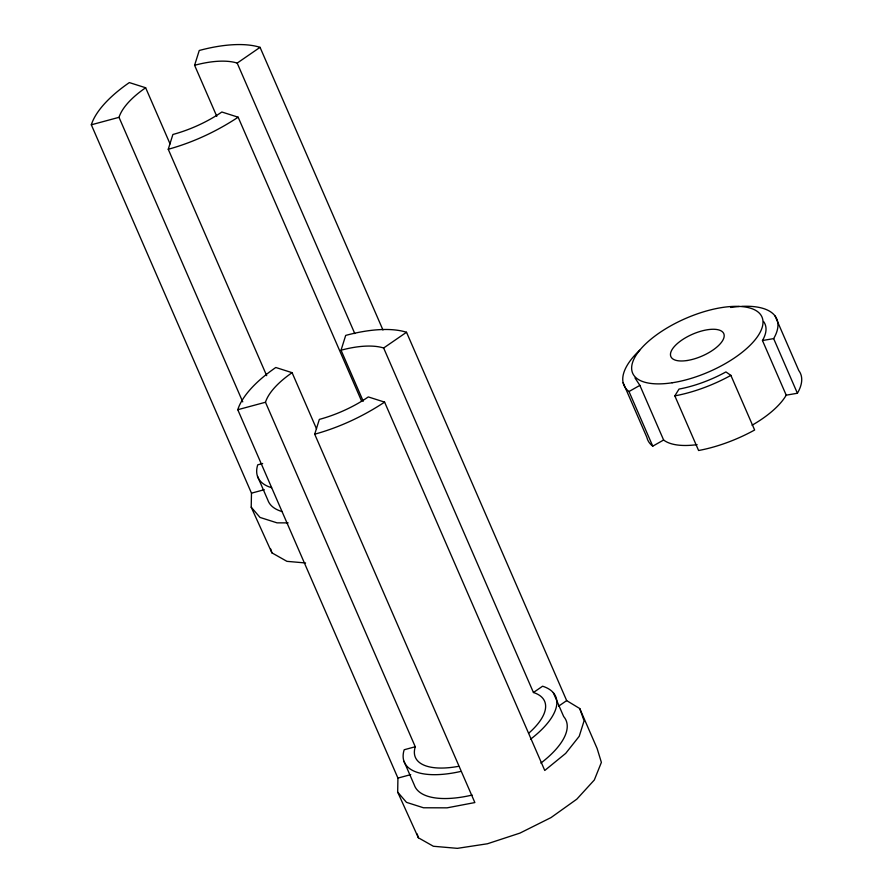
<?xml version="1.0" encoding="UTF-8"?>
<svg xmlns="http://www.w3.org/2000/svg" width="893" height="893" viewBox="0 0 893 893"><rect width="100%" height="100%" fill="white"/><g stroke="black" fill="none" stroke-linecap="round" stroke-linejoin="round"><path stroke-width="1.34" d="M305.585 562.97L286.921 561.34L271.907 552.845L251.212 507.202L251.48 493.159L91.32 124.797A100.585 41.547 -23.5 0 1 129.34 82.58L145.648 87.76L170.061 143.907M363.239 401.247L341.048 350.212L345.691 335.411A100.585 41.547 -23.5 0 1 406.516 332.263L566.675 700.614L579.747 708.54L597.138 748.524L601.38 762.399L594.325 779.98L576.822 799.157L551.003 817.597L519.949 833.102L487.433 843.773L457.372 848.35L433.384 846.263L418.359 837.768L397.675 792.124L397.932 778.082L237.772 409.72A100.585 41.547 -23.5 0 1 275.792 367.492L292.1 372.682L316.513 428.83M266.683 375.663L168.252 149.276L172.896 134.475A70.435 29.101 -23.5 0 0 221.844 112.005L238.141 117.195L361.609 401.136M216.787 116.336L194.596 65.289L199.239 50.488A100.585 41.547 -23.5 0 1 260.053 47.34L382.963 329.997M397.675 792.124L406.482 802.349L423.494 807.774L447.069 807.841L474.864 802.561L314.704 434.199L319.348 419.397A70.435 29.101 -23.5 0 0 368.296 396.927L384.593 402.118L544.763 770.469L565.682 753.391L579.233 736.279L584.078 720.83L579.747 708.54M674.829 395.867L679.015 389.08A70.48 29.112 -23.5 0 0 725.931 371.923L730.876 375.373L754.63 430.002A83.295 34.414 -23.5 0 1 698.594 450.507L674.829 395.867A83.295 34.414 -23.5 0 0 730.876 375.373M194.596 65.289A70.435 29.101 -23.5 0 1 237.192 63.09L260.053 47.34M341.048 350.212A70.435 29.101 -23.5 0 1 383.644 348.002L406.516 332.263M529.047 732.93A70.435 29.101 -23.5 0 0 533.434 692.51L542.587 686.215A82.502 34.079 -23.5 0 1 530.509 739.237M558.672 706.129L566.675 700.614M238.141 117.195C216.631 131.405 193.122 142.411 168.252 149.276M384.593 402.118C363.083 416.328 339.574 427.334 314.704 434.199M697.098 444.636A70.48 29.112 -23.5 0 1 663.622 440.015L652.75 446.165L628.996 391.525L639.868 385.374L634.99 377.929M91.32 124.797L119.015 117.329A70.435 29.101 -23.5 0 1 145.648 87.76M237.772 409.72L265.467 402.252A70.435 29.101 -23.5 0 1 292.1 372.682M262.654 463.5L257.731 464.829A82.502 34.079 -23.5 0 0 271.595 487.69M251.48 493.159L264.261 489.71M458.589 766.317A70.435 29.101 -23.5 0 1 415.267 746.76L404.183 749.752A82.502 34.079 -23.5 0 0 460.375 771.53M397.932 778.082L410.724 774.633M763.537 321.491A70.48 29.112 -23.5 0 1 762.466 340.523L773.651 338.614L797.404 393.255L786.22 395.164A70.48 29.112 -23.5 0 1 752.062 425.224M288.138 522.885L277.042 522.851L260.03 517.438L251.212 507.202M775.046 315.955L798.811 370.595A83.295 34.414 -23.5 0 1 797.404 393.255M762.466 340.523L786.22 395.164M639.868 385.374L663.622 440.015M623.124 382.717L646.878 437.358A83.295 34.414 -23.5 0 0 652.75 446.165M553.314 692.711L563.684 716.566A82.502 34.079 -23.5 0 1 540.879 763.091M383.644 348.002L533.434 692.51M237.192 63.09L354.8 333.591M265.467 402.252L415.267 746.76M403.971 761.271L414.341 785.114A82.502 34.079 -23.5 0 0 472.129 795.071M119.015 117.329L242.74 401.872M257.519 476.349L267.889 500.192A82.502 34.079 -23.5 0 0 281.965 511.544M417.198 833.984L418.359 837.768M270.746 549.061L271.907 552.845M741.86 306.366A83.295 34.414 -23.5 0 1 773.651 338.614M628.996 391.525A83.295 34.414 -23.5 0 1 639.678 350.246M730.664 307.482A83.295 34.414 -23.5 0 1 739.147 306.533M672.172 382.773A70.48 29.112 -23.5 0 0 762.443 318.299A70.48 29.112 -23.5 0 0 657.36 334.283A70.48 29.112 -23.5 0 0 672.172 382.773M687.041 360.526A28.833 11.91 -23.5 0 0 723.966 334.149A28.833 11.91 -23.5 0 0 680.979 340.691A28.833 11.91 -23.5 0 0 687.041 360.526"/></g></svg>
